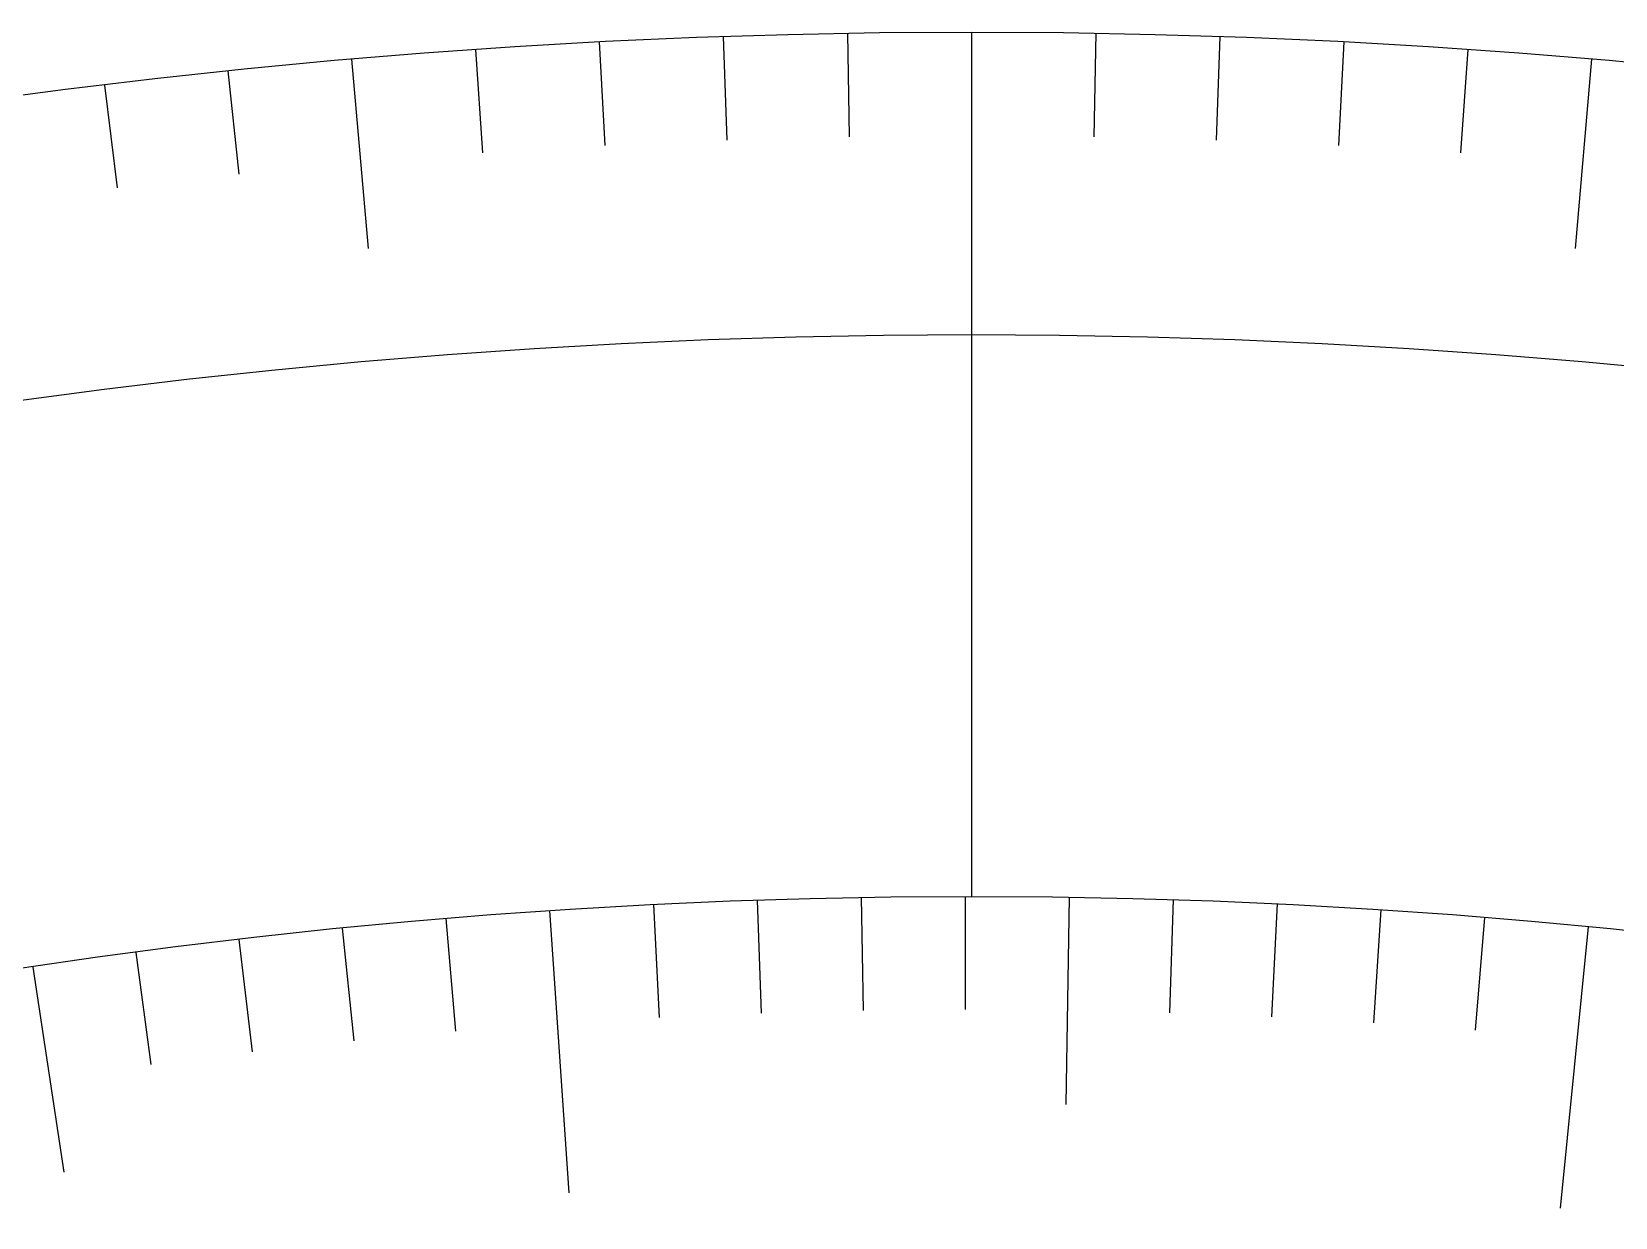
# Model space of a CAD drawing. Header units: millimetres. Extents: x -82 to 82, y -82 to 107.
# Drawn here: x -9.86 to 6.76, y 62.22 to 74.67 of the extents above; entities that cross this region are included whole.
import ezdxf

# ---------------------------------------------------------------- set-up
doc = ezdxf.new("R2010")
doc.units = ezdxf.units.MM
doc.layers.add('ENGRAVE', color=7, linetype='Continuous')
doc.layers.add('ENGRAVE_FINE', color=8, linetype='Continuous')

msp = doc.modelspace()

# ---------------------------------------------------------------- linework, layer by layer
at = {"layer": 'ENGRAVE'}
for points in [[(0, 74.6625), (0, 65.5875)], [(-6.5073, 74.3784), (-6.3333, 72.3895)], [(6.5073, 74.3784), (6.3333, 72.3895)], [(1.0242, 65.5795), (0.9902, 63.4018)], [(-4.4293, 65.4378), (-4.2287, 62.4745)], [(6.471, 65.2675), (6.178, 62.312)], [(-9.8531, 64.8432), (-9.5259, 62.6899)]]:
    msp.add_lwpolyline(points, dxfattribs=at)
for radius in [80.85, 80.85, 78.6844, 74.6625, 74.6625, 71.4862, 65.5875, 65.5875]:
    msp.add_circle((0, 0), radius, dxfattribs=at)
at = {"layer": 'ENGRAVE_FINE'}
for points in [[(-1.303, 74.6511), (-1.284, 73.5623)], [(1.303, 74.6511), (1.284, 73.5623)], [(-5.2082, 74.4806), (-5.1322, 73.3943)], [(-3.9075, 74.5602), (-3.8505, 73.4727)], [(-2.6057, 74.617), (-2.5677, 73.5287)], [(2.6057, 74.617), (2.5677, 73.5287)], [(3.9075, 74.5602), (3.8505, 73.4727)], [(5.2082, 74.4806), (5.1322, 73.3943)], [(-7.8044, 74.2535), (-7.6905, 73.1705)], [(-9.0991, 74.106), (-8.9664, 73.0251)], [(-3.3398, 65.5024), (-3.2793, 64.316)], [(-2.2494, 65.5489), (-2.2087, 64.3616)], [(-1.1584, 65.5773), (-1.1374, 64.3895)], [(-0.0671, 65.5875), (-0.0659, 64.3995)], [(2.1153, 65.5534), (2.077, 64.366)], [(3.2058, 65.5091), (3.1477, 64.3225)], [(-5.5176, 65.355), (-5.4176, 64.1712)], [(4.2954, 65.4467), (4.2176, 64.2612)], [(5.3839, 65.3662), (5.2864, 64.1822)], [(-6.6044, 65.2541), (-6.4848, 64.0722)], [(-8.7724, 64.9982), (-8.6136, 63.8209)], [(-7.6895, 65.1352), (-7.5502, 63.9554)]]:
    msp.add_lwpolyline(points, dxfattribs=at)

doc.saveas('drawing.dxf')
